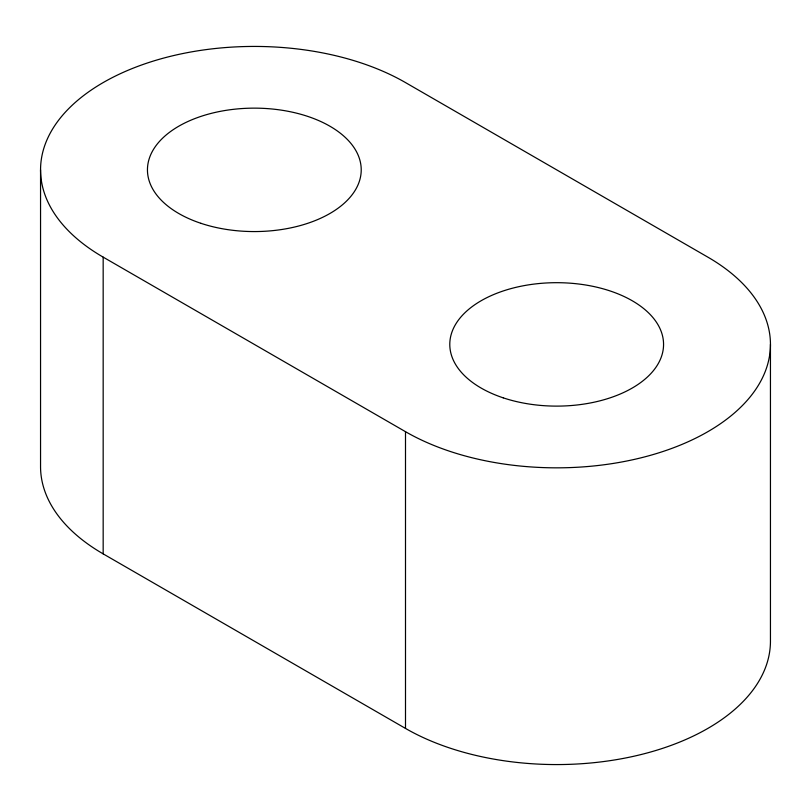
<?xml version="1.0" encoding="UTF-8"?>
<svg xmlns="http://www.w3.org/2000/svg" width="811" height="811" viewBox="0 0 811 811"><rect width="100%" height="100%" fill="white"/><g stroke="black" fill="none" stroke-linecap="round" stroke-linejoin="round"><path stroke-width="1.22" d="M103.169 257.128L405.5 431.685A213.78 123.424 0 0 0 707.831 431.685A213.78 123.424 0 0 0 707.831 257.128L405.5 82.58A213.78 123.424 0 0 0 103.169 82.58A213.78 123.424 0 0 0 103.169 257.128L103.169 553.872L405.5 728.42A213.78 123.424 0 0 0 638.48 755.173A213.78 123.424 0 0 0 770.45 641.146L770.45 344.401M405.5 431.685L405.5 728.42M40.55 169.854L40.55 466.599A213.78 123.424 0 0 0 103.169 553.872M200.885 223.299A106.89 61.717 0 0 0 361.219 169.854A106.89 61.717 0 0 0 200.885 116.409A106.89 61.717 0 0 0 200.885 223.299M503.225 397.846A106.89 61.717 0 0 0 663.56 344.401A106.89 61.717 0 0 0 503.225 290.956A106.89 61.717 0 0 0 503.225 397.846"/></g></svg>
